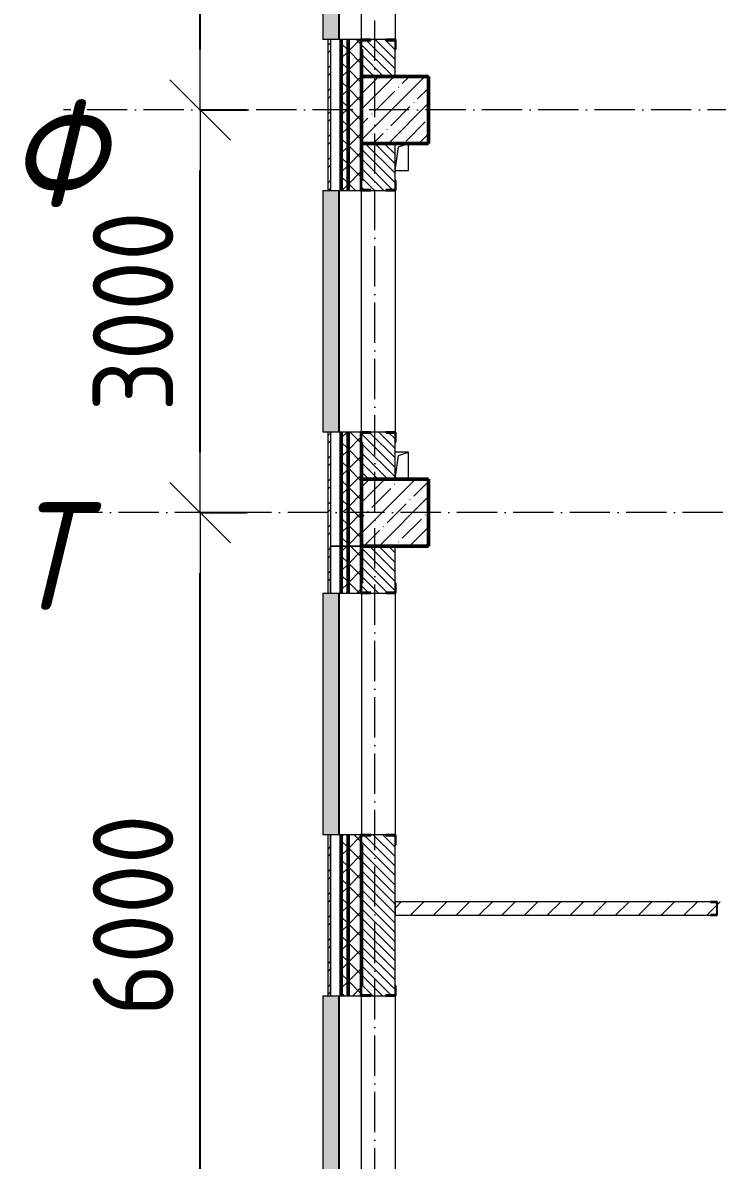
# Model space of a CAD drawing. Header units: millimetres. Extents: x 2294 to 908349, y -83289 to 219220.
# Drawn here: x 160611 to 165784, y 33681 to 42156 of the extents above; entities that cross this region are included whole.
import ezdxf

# ---------------------------------------------------------------- set-up
doc = ezdxf.new("R2010")
doc.units = ezdxf.units.MM
doc.linetypes.add('50_200_ШТРИХ_1Т_ш5_п1_п1_', pattern=[700, 500, -100, 0, -100])
for name, color, linetype, lineweight in [('A-____-____-DIMS', 7, 'Continuous', 9), ('A-GENM-____-MCUT', 7, 'Continuous', 25), ('A-GENM-____-OTLN', 7, 'Continuous', 9), ('A-GENM-____-OTLN-1', 7, 'Continuous', 25), ('A-GLAZ-____-OTLN', 7, 'Continuous', 9), ('A-WALL-____-MCUT-2', 7, 'Continuous', 50), ('A-WALL-____-MCUT-3', 7, 'Continuous', 9), ('A-WALL-____-OTLN', 7, 'Continuous', 9), ('A-WALL-____-PATT-1', 7, 'Continuous', 9), ('A-WALL-FNSH-MCUT-1', 7, 'Continuous', 9), ('S-COLS-____-MCUT', 7, 'Continuous', 50), ('S-COLS-____-OTLN', 7, 'Continuous', 9), ('S-GRID-____-IDEN', 7, 'Continuous', 9), ('S-GRID-____-OTLN-1', 7, '50_200_ШТРИХ_1Т_ш5_п1_п1_', 9)]:
    doc.layers.add(name, color=color, linetype=linetype, lineweight=lineweight)
doc.layers.add('A-GLAZ-____-OTLN-1', color=7, linetype='Continuous', lineweight=9, true_color=0xc0c0c0)
doc.styles.add('ISOCPEUR_I', font='isocpeui.ttf', dxfattribs={"width": 0.9, "height": 2.5})
doc.styles.add('СПДС', font='isocpeur.ttf', dxfattribs={"width": 0.9})
doc.dimstyles.new('Размера А3', dxfattribs={"dimtxt": 800, "dimasz": 450, "dimexe": 350, "dimexo": 100, "dimgap": 200, "dimtad": 1, "dimdec": 0, "dimrnd": 10, "dimzin": 0, "dimdsep": 46, "dimtxsty": 'СПДС', "dimblk": 'ARROWHEAD_6', "dimcen": 1, "dimclrd": 5, "dimclre": 5, "dimclrt": 5, "dimazin": 0, "dimtfac": 1, "dimtdec": 0, "dimtmove": 2, "dimatfit": 3, "dimfxl": 1, "dimtolj": 1, "dimtzin": 0, "dimarcsym": 0})
pattern_1 = [(135, (165583.507, 6025.276), (-35.35534, -35.35534), [])]
pattern_2 = [(45, (165583.51, 6025.28), (-70.71068, 70.71068), []), (135, (165583.51, 6025.28), (-70.71068, -70.71068), [])]
pattern_3 = [(45, (165583.51, 6025.28), (-85.5366, 85.5366), []), (45, (165640.53, 6025.28), (-85.5366, 85.5366), [])]

# ---------------------------------------------------------------- blocks, each defined once
blk = doc.blocks.new('ARROWHEAD_6')
at = {"color": 0, "linetype": 'Continuous'}
for p, q in [((-0.5, -0.5), (0.5, 0.5)), ((0, 0), (-1, 0))]:
    blk.add_line(p, q, dxfattribs=at)
blk = doc.blocks.new('*D2758')
at = {"layer": 'A-____-____-DIMS', "color": 0, "lineweight": -2, "transparency": 16777216}
for p, q in [((161926, 38506.3), (162282.1, 38506.3)), ((161932.1, 32956.3), (161932.1, 38056.3)), ((161926, 32506.3), (162282.1, 32506.3))]:
    blk.add_line(p, q, dxfattribs=at)
at = {"layer": 'Defpoints', "color": 0, "transparency": 16777216}
for p in [(161826, 38506.3), (161932.1, 38506.3), (161826, 32506.3)]:
    blk.add_point(p, dxfattribs=at)
at = {"layer": 'A-____-____-DIMS', "color": 0, "lineweight": -2, "transparency": 16777216, "xscale": 450, "yscale": 450, "zscale": 450}
for p, rotation in [((161932.1, 38506.3), 90), ((161932.1, 32506.3), 270)]:
    blk.add_blockref('ARROWHEAD_6', p, dxfattribs=dict(at, rotation=rotation))
at = {"layer": 'A-____-____-DIMS', "color": 0, "transparency": 16777216, "insert": (161432.1, 35506.3), "char_height": 600, "attachment_point": 5, "rotation": 90, "style": 'СПДС'}
blk.add_mtext('\\A1;6000', dxfattribs=at)
blk = doc.blocks.new('*D2759')
at = {"layer": 'A-____-____-DIMS', "color": 0, "lineweight": -2, "transparency": 16777216}
for p, q in [((161926, 41506.3), (162282.1, 41506.3)), ((161932.1, 38956.3), (161932.1, 41056.3)), ((161926, 38506.3), (162282.1, 38506.3))]:
    blk.add_line(p, q, dxfattribs=at)
at = {"layer": 'Defpoints', "color": 0, "transparency": 16777216}
for p in [(161826, 41506.3), (161932.1, 41506.3), (161826, 38506.3)]:
    blk.add_point(p, dxfattribs=at)
at = {"layer": 'A-____-____-DIMS', "color": 0, "lineweight": -2, "transparency": 16777216, "xscale": 450, "yscale": 450, "zscale": 450}
for p, rotation in [((161932.1, 41506.3), 90), ((161932.1, 38506.3), 270)]:
    blk.add_blockref('ARROWHEAD_6', p, dxfattribs=dict(at, rotation=rotation))
at = {"layer": 'A-____-____-DIMS', "color": 0, "transparency": 16777216, "insert": (161432.1, 40006.3), "char_height": 600, "attachment_point": 5, "rotation": 90, "style": 'СПДС'}
blk.add_mtext('\\A1;3000', dxfattribs=at)
blk = doc.blocks.new('*D2760')
at = {"layer": 'A-____-____-DIMS', "color": 0, "lineweight": -2, "transparency": 16777216}
for p, q in [((161926, 44506.3), (162282.1, 44506.3)), ((161932.1, 41956.3), (161932.1, 44056.3)), ((161926, 41506.3), (162282.1, 41506.3))]:
    blk.add_line(p, q, dxfattribs=at)
at = {"layer": 'Defpoints', "color": 0, "transparency": 16777216}
for p in [(161826, 44506.3), (161932.1, 44506.3), (161826, 41506.3)]:
    blk.add_point(p, dxfattribs=at)
at = {"layer": 'A-____-____-DIMS', "color": 0, "lineweight": -2, "transparency": 16777216, "xscale": 450, "yscale": 450, "zscale": 450}
for p, rotation in [((161932.1, 44506.3), 90), ((161932.1, 41506.3), 270)]:
    blk.add_blockref('ARROWHEAD_6', p, dxfattribs=dict(at, rotation=rotation))
at = {"layer": 'A-____-____-DIMS', "color": 0, "transparency": 16777216, "insert": (161432.1, 43006.3), "char_height": 600, "attachment_point": 5, "rotation": 90, "style": 'СПДС'}
blk.add_mtext('\\A1;3000', dxfattribs=at)
blk = doc.blocks.new('BSC_Колонна _Прямоугольная - 500х500-V41-АР1_План отверстий 3 этажа в осях 1-64_А-ГГ')
at = {"layer": 'S-COLS-____-OTLN'}
h = blk.add_hatch(dxfattribs=at)
h.set_pattern_fill('FP_78', color=256, style=0, pattern_type=2)
h.set_pattern_definition([(45, (2200, -32481.04), (-114.04925, 114.04925), []), (45, (2314.05, -32481.04), (-114.04925, 114.04925), [201.613, -40.323, 3.353, -36.97])])
h.paths.add_polyline_path([(-250, -250), (250, -250), (250, 250), (-250, 250), (-250, 74.1)], flags=0)
at = {"layer": 'S-COLS-____-MCUT'}
for p, q in [((250, 250), (-250, 250)), ((-250, 250), (-250, -250)), ((250, -250), (250, 250)), ((-250, -250), (250, -250))]:
    blk.add_line(p, q, dxfattribs=at)
blk = doc.blocks.new('BSC_Колонна _Прямоугольная - 500х500-V53-АР1_План отверстий 3 этажа в осях 1-64_А-ГГ')
at = {"layer": 'S-COLS-____-OTLN'}
h = blk.add_hatch(dxfattribs=at)
h.set_pattern_fill('FP_90', color=256, style=0, pattern_type=2)
h.set_pattern_definition([(45, (2200, -35481.04), (-114.04925, 114.04925), []), (45, (2314.05, -35481.04), (-114.04925, 114.04925), [201.613, -40.323, 3.353, -36.97])])
h.paths.add_polyline_path([(-250, -250), (250, -250), (250, 250), (-250, 250)], flags=0)
at = {"layer": 'S-COLS-____-MCUT'}
for p, q in [((250, 250), (-250, 250)), ((-250, 250), (-250, -250)), ((250, -250), (250, 250)), ((-250, -250), (250, -250))]:
    blk.add_line(p, q, dxfattribs=at)
blk = doc.blocks.new('Фахверк_СКБ_Уголок - 250_2700-27497298-АР1_План отверстий 3 этажа в осях 1-64_А-ГГ')
at = {"layer": 'A-GENM-____-MCUT'}
for p, q in [((200, 181), (125, 181)), ((125, 181), (125, 106)), ((131, 106), (131, 175)), ((131, 175), (200, 175)), ((200, 175), (200, 181)), ((125, 106), (131, 106)), ((131, -6), (125, -6)), ((125, -6), (125, -81)), ((125, -81), (200, -81)), ((131, -75), (131, -6)), ((200, -75), (131, -75)), ((200, -81), (200, -75))]:
    blk.add_line(p, q, dxfattribs=at)
blk = doc.blocks.new('154_Фахверк_СКБ_Швеллер - Тип_100_3960-28318856-АР1_План отверстий 3 этажа в осях 1-64_А-ГГ')
at = {"layer": 'A-GENM-____-MCUT'}
for p, q in [((175, 50), (125, 50)), ((125, 50), (125, -50)), ((128, 47), (175, 47)), ((128, -47), (128, 47)), ((175, 47), (175, 50)), ((125, -50), (175, -50)), ((175, -47), (128, -47)), ((175, -50), (175, -47))]:
    blk.add_line(p, q, dxfattribs=at)
blk = doc.blocks.new('AR_Отверстие прямоугольное _в плите_ - AR_Отверстие прямоугольное _в плите_-V174-АР1_План отверстий 3 этажа в осях 1-64_А-ГГ')
at = {"layer": 'A-GENM-____-OTLN'}
for p, q in [((-25, 75), (50, 100)), ((50, -100), (50, 100)), ((-50, -100), (-25, 75)), ((-50, -100), (50, -100))]:
    blk.add_line(p, q, dxfattribs=at)
blk = doc.blocks.new('AR_Отверстие прямоугольное _в плите_ - AR_Отверстие прямоугольное _в плите_-V175-АР1_План отверстий 3 этажа в осях 1-64_А-ГГ')
at = {"layer": 'A-GENM-____-OTLN'}
for p, q in [((50, 100), (-50, 100)), ((-25, 75), (50, 100)), ((50, -100), (50, 100)), ((-50, -100), (-25, 75))]:
    blk.add_line(p, q, dxfattribs=at)
blk = doc.blocks.new('Отлив_СКБ - Отлив витража_120_НВФ-V216-АР1_План отверстий 3 этажа в осях 1-64_А-ГГ')
at = {"layer": 'A-GLAZ-____-OTLN-1'}
for points in [[(0, 2), (1800, 2), (1800, 120), (0, 120), (0, 63)], [(0, 0), (1800, 0), (1800, 2), (0, 2)]]:
    blk.add_hatch(color=256, dxfattribs=at).paths.add_polyline_path(points, flags=0)
at = {"layer": 'A-GLAZ-____-OTLN'}
for p, q in [((0, 83), (0, 120)), ((1800, 120), (0, 120)), ((1800, 120), (1800, 83)), ((0, 2), (1800, 2)), ((1800, 0), (0, 0))]:
    blk.add_line(p, q, dxfattribs=at)
blk = doc.blocks.new('Отлив_СКБ - Отлив витража_120_НВФ-31886035-АР1_План отверстий 3 этажа в осях 1-64_А-ГГ')
at = {"layer": 'A-GLAZ-____-OTLN-1'}
for points in [[(0, 120), (0, 2), (4800, 2), (4800, 120), (0, 120)], [(0, 0), (4800, 0), (4800, 2), (0, 2)]]:
    blk.add_hatch(color=256, dxfattribs=at).paths.add_polyline_path(points, flags=0)
at = {"layer": 'A-GLAZ-____-OTLN'}
for p, q in [((0, 83), (0, 120)), ((4800, 120), (0, 120)), ((4800, 120), (4800, 83)), ((0, 2), (4800, 2)), ((4800, 0), (0, 0))]:
    blk.add_line(p, q, dxfattribs=at)
blk = doc.blocks.new('3floor')
at = {"layer": 'A-WALL-____-PATT-1'}
h = blk.add_hatch(dxfattribs=at)
h.set_pattern_fill('FP_3', color=256, style=0, pattern_type=2)
h.set_pattern_definition(pattern_3)
h.paths.add_polyline_path([(162903.5, 38086.3), (162903.5, 39106.3), (162883.5, 39106.3), (162883.5, 38086.3)], flags=0)
h.paths.add_polyline_path([(162883.5, 40906.3), (162903.5, 40906.3), (162903.5, 42031.3), (162883.5, 42031.3), (162883.5, 41160.5)], flags=0)
h.paths.add_polyline_path([(162903.5, 43831.3), (162903.5, 44956.3), (162883.5, 44956.3), (162883.5, 43831.3)], flags=0)
h.paths.add_polyline_path([(162903.5, 46756.3), (162903.5, 47956.3), (162883.5, 47956.3), (162883.5, 46756.3)], flags=0)
h.paths.add_polyline_path([(162903.5, 49756.3), (162903.5, 50956.3), (162883.5, 50956.3), (162883.5, 49756.3)], flags=0)
h.paths.add_polyline_path([(162903.5, 52756.3), (162903.5, 54006.3), (162883.5, 54006.3), (162883.5, 52756.3)], flags=0)
h = blk.add_hatch(dxfattribs=at)
h.set_pattern_fill('FP_1', color=256, style=0, pattern_type=2)
h.set_pattern_definition(pattern_2)
h.paths.add_polyline_path([(163033.5, 38256.3), (163033.5, 39106.3), (162983.5, 39106.3), (162983.5, 38256.3)], flags=0)
h.paths.add_polyline_path([(162983.5, 40906.3), (163033.5, 40906.3), (163033.5, 42031.3), (162983.5, 42031.3), (162983.5, 41160.5)], flags=0)
h.paths.add_polyline_path([(163033.5, 43831.3), (163033.5, 44956.3), (162983.5, 44956.3), (162983.5, 43831.3)], flags=0)
h.paths.add_polyline_path([(162983.5, 46756.3), (163033.5, 46756.3), (163033.5, 47956.3), (162983.5, 47956.3)], flags=0)
h.paths.add_polyline_path([(163033.5, 49756.3), (163033.5, 50956.3), (162983.5, 50956.3), (162983.5, 49756.3)], flags=0)
h.paths.add_polyline_path([(163033.5, 52756.3), (163033.5, 53906.3), (162983.5, 53906.3), (162983.5, 52756.3)], flags=0)
h = blk.add_hatch(dxfattribs=at)
h.set_pattern_fill('FP_1', color=256, style=0, pattern_type=2)
h.set_pattern_definition(pattern_2)
h.paths.add_polyline_path([(163133.5, 38256.3), (163133.5, 39031.3), (163127.5, 39031.3), (163127.5, 39106.3), (163033.5, 39106.3), (163033.5, 38256.3)], flags=0)
h.paths.add_polyline_path([(163033.5, 40906.3), (163127.5, 40906.3), (163127.5, 40981.3), (163133.5, 40981.3), (163133.5, 41956.3), (163127.5, 41956.3), (163127.5, 42031.3), (163033.5, 42031.3), (163033.5, 41160.5)], flags=0)
h.paths.add_polyline_path([(163033.5, 43831.3), (163127.5, 43831.3), (163127.5, 43906.3), (163133.5, 43906.3), (163133.5, 44881.3), (163127.5, 44881.3), (163127.5, 44956.3), (163033.5, 44956.3), (163033.5, 43837.3)], flags=0)
h.paths.add_polyline_path([(163033.5, 46756.3), (163127.5, 46756.3), (163127.5, 46831.3), (163133.5, 46831.3), (163133.5, 47881.3), (163127.5, 47881.3), (163127.5, 47956.3), (163033.5, 47956.3), (163033.5, 46762.3)], flags=0)
h.paths.add_polyline_path([(163033.5, 49756.3), (163133.5, 49756.3), (163133.5, 50881.3), (163127.5, 50881.3), (163127.5, 50956.3), (163033.5, 50956.3), (163033.5, 49760.8)], flags=0)
h.paths.add_polyline_path([(163033.5, 52756.3), (163127.5, 52756.3), (163127.5, 52831.3), (163133.5, 52831.3), (163133.5, 53856.3), (163033.5, 53856.3), (163033.5, 53201)], flags=0)
h = blk.add_hatch(dxfattribs=at)
h.set_pattern_fill('FP_6', color=256, style=0, pattern_type=2)
h.set_pattern_definition(pattern_1)
h.paths.add_polyline_path([(163133.8, 41756.3), (163383.5, 41756.3), (163383.5, 42025.3), (163314.5, 42025.3), (163314.5, 42031.3), (163202.5, 42031.3), (163202.5, 42025.3), (163133.5, 42025.3), (163133.5, 41756.3)], flags=0)
h.paths.add_polyline_path([(163314.5, 43831.3), (163314.5, 43837.3), (163383.5, 43837.3), (163383.5, 44256), (163133.5, 44256), (163133.5, 43837.3), (163202.5, 43837.3), (163202.5, 43831.3)], flags=0)
h = blk.add_hatch(dxfattribs=at)
h.set_pattern_fill('FP_6', color=256, style=0, pattern_type=2)
h.set_pattern_definition(pattern_1)
h.paths.add_polyline_path([(163133.5, 38756.3), (163383.5, 38756.3), (163383.5, 39100.3), (163314.5, 39100.3), (163314.5, 39106.3), (163202.5, 39106.3), (163202.5, 39100.3), (163133.5, 39100.3), (163133.5, 38850.3)], flags=0)
h.paths.add_polyline_path([(163314.5, 40906.3), (163314.5, 40912.3), (163383.5, 40912.3), (163383.5, 41256.3), (163133.5, 41256.3), (163133.5, 40912.3), (163202.5, 40912.3), (163202.5, 40906.3)], flags=0)
h = blk.add_hatch(dxfattribs=at)
h.set_pattern_fill('FP_1', color=256, style=0, pattern_type=2)
h.set_pattern_definition(pattern_2)
h.paths.add_polyline_path([(163033.5, 34906.3), (163033.5, 36106.3), (162983.5, 36106.3), (162983.5, 34906.3)], flags=0)
h.paths.add_polyline_path([(162983.5, 37906.3), (163033.5, 37906.3), (163033.5, 38256.3), (162983.5, 38256.3)], flags=0)
h = blk.add_hatch(dxfattribs=at)
h.set_pattern_fill('FP_1', color=256, style=0, pattern_type=2)
h.set_pattern_definition(pattern_2)
h.paths.add_polyline_path([(163033.5, 34906.3), (163127.5, 34906.3), (163127.5, 34981.3), (163133.5, 34981.3), (163133.5, 36031.3), (163127.5, 36031.3), (163127.5, 36106.3), (163033.5, 36106.3), (163033.5, 34912.3)], flags=0)
h.paths.add_polyline_path([(163033.5, 37906.3), (163127.5, 37906.3), (163127.5, 37981.3), (163133.5, 37981.3), (163133.5, 38256.3), (163033.5, 38256.3), (163033.5, 37912.3)], flags=0)
h = blk.add_hatch(dxfattribs=at)
h.set_pattern_fill('FP_6', color=256, style=0, pattern_type=2)
h.set_pattern_definition(pattern_1)
h.paths.add_polyline_path([(163314.5, 29756.3), (163383.5, 29756.3), (163383.5, 30100.3), (163314.5, 30100.3), (163314.5, 30106.3), (163202.5, 30106.3), (163202.5, 30100.3), (163133.5, 30100.3), (163133.5, 29756.3), (163202.5, 29756.3)], flags=0)
h.paths.add_polyline_path([(163314.5, 34906.3), (163314.5, 34912.3), (163383.5, 34912.3), (163383.5, 36100.3), (163314.5, 36100.3), (163314.5, 36106.3), (163202.5, 36106.3), (163202.5, 36100.3), (163133.5, 36100.3), (163133.5, 34912.3), (163202.5, 34912.3), (163202.5, 34906.3)], flags=0)
h.paths.add_polyline_path([(163314.5, 37906.3), (163314.5, 37912.3), (163383.5, 37912.3), (163383.5, 38256.3), (163133.5, 38256.3), (163133.5, 37912.3), (163202.5, 37912.3), (163202.5, 37906.3)], flags=0)
h = blk.add_hatch(dxfattribs=at)
h.set_pattern_fill('FP_3', color=256, style=0, pattern_type=2)
h.set_pattern_definition(pattern_3)
h.paths.add_polyline_path([(162883.5, 34906.3), (162903.5, 34906.3), (162903.5, 36106.3), (162883.5, 36106.3)], flags=0)
h.paths.add_polyline_path([(162903.5, 37906.3), (162903.5, 38086.3), (162883.5, 38086.3), (162883.5, 37906.3)], flags=0)
h = blk.add_hatch(dxfattribs=at)
h.set_pattern_fill('FP_4', color=256, style=0, pattern_type=2)
h.set_pattern_definition([(45, (165583.51, 6025.28), (-84.8528, 84.8528), [])])
h.paths.add_polyline_path([(170433.5, 35506.3), (170433.5, 35606.3), (170279.5, 35606.3), (170279.5, 35598.7), (170238, 35598.7), (170238, 35513.9), (170279.5, 35513.9), (170279.5, 35506.3), (170292.7, 35506.3)], flags=0)
h.paths.add_polyline_path([(169037.5, 35506.3), (169037.5, 35513.9), (169079, 35513.9), (169079, 35598.7), (169037.5, 35598.7), (169037.5, 35606.3), (168783.5, 35606.3), (168783.5, 35506.3), (168883.5, 35506.3)], flags=0)
h.paths.add_polyline_path([(168283.5, 35506.3), (168283.5, 35606.3), (165783.5, 35606.3), (165783.5, 35506.3), (168183.5, 35506.3)], flags=0)
h.paths.add_polyline_path([(165733.5, 35506.3), (165733.5, 35509.3), (165780.5, 35509.3), (165780.5, 35603.3), (165733.5, 35603.3), (165733.5, 35606.3), (163383.5, 35606.3), (163383.5, 35506.3), (165569.8, 35506.3)], flags=0)
at = {"layer": 'A-WALL-____-MCUT-2'}
for p, q in [((162983.5, 40906.3), (162983.5, 42031.3)), ((163033.5, 40906.3), (163033.5, 42031.3)), ((163133.5, 41956.3), (163133.5, 41756.3)), ((163133.5, 41256.3), (163133.5, 40981.3)), ((162983.5, 38256.3), (162983.5, 39106.3)), ((163033.5, 38256.3), (163033.5, 39106.3)), ((163133.5, 39031.3), (163133.5, 38756.3)), ((162983.5, 37906.3), (162983.5, 38256.3)), ((163033.5, 37906.3), (163033.5, 38256.3)), ((163133.5, 38256.3), (163133.5, 37981.3)), ((163133.5, 37981.3), (163133.5, 38256.3)), ((162983.5, 34906.3), (162983.5, 36106.3)), ((163033.5, 34906.3), (163033.5, 36106.3)), ((163133.5, 36031.3), (163133.5, 34981.3))]:
    blk.add_line(p, q, dxfattribs=at)
at = {"layer": 'A-WALL-____-MCUT-3'}
for p, q in [((163127.5, 42031.3), (162903.5, 42031.3)), ((162903.5, 42031.3), (162903.5, 40906.3)), ((163314.5, 42031.3), (163202.5, 42031.3)), ((163383.5, 41756.3), (163383.5, 41956.3)), ((163383.5, 40981.3), (163383.5, 41256.3)), ((162903.5, 40906.3), (163127.5, 40906.3)), ((163202.5, 40906.3), (163314.5, 40906.3)), ((163127.5, 39106.3), (162903.5, 39106.3)), ((162903.5, 39106.3), (162903.5, 38256.3)), ((163314.5, 39106.3), (163202.5, 39106.3)), ((163383.5, 38756.3), (163383.5, 39031.3)), ((162903.5, 38256.3), (163133.5, 38256.3)), ((163133.5, 38256.3), (162903.5, 38256.3)), ((162903.5, 38256.3), (162903.5, 37906.3)), ((163383.5, 37981.3), (163383.5, 38256.3)), ((162903.5, 37906.3), (162903.5, 38086.3)), ((162903.5, 37906.3), (163127.5, 37906.3)), ((163202.5, 37906.3), (163314.5, 37906.3)), ((163127.5, 36106.3), (162903.5, 36106.3)), ((162903.5, 36106.3), (162903.5, 34906.3)), ((162903.5, 34906.3), (162903.5, 36106.3)), ((163314.5, 36106.3), (163202.5, 36106.3)), ((163383.5, 34981.3), (163383.5, 36031.3)), ((162903.5, 34906.3), (163127.5, 34906.3)), ((163202.5, 34906.3), (163314.5, 34906.3))]:
    blk.add_line(p, q, dxfattribs=at)
at = {"layer": 'A-WALL-____-OTLN'}
for p, q in [((163133.5, 42031.3), (163133.5, 43831.3)), ((163383.5, 43831.3), (163383.5, 42031.3)), ((163133.5, 39106.3), (163133.5, 40906.3)), ((163383.5, 40906.3), (163383.5, 39106.3)), ((163133.5, 37906.3), (163133.5, 36106.3)), ((163383.5, 37906.3), (163383.5, 36106.3)), ((163133.5, 32756.3), (163133.5, 34906.3)), ((163383.5, 34906.3), (163383.5, 32756.3))]:
    blk.add_line(p, q, dxfattribs=at)
at = {"layer": 'A-WALL-FNSH-MCUT-1'}
for p, q in [((162883.5, 42031.3), (162883.5, 40906.3)), ((162903.5, 42031.3), (162883.5, 42031.3)), ((162883.5, 40906.3), (162903.5, 40906.3)), ((162883.5, 39106.3), (162883.5, 38086.3)), ((162903.5, 39106.3), (162883.5, 39106.3)), ((162903.5, 38086.3), (162903.5, 38256.3)), ((162883.5, 38086.3), (162883.5, 37906.3)), ((162883.5, 37906.3), (162903.5, 37906.3)), ((162883.5, 36106.3), (162883.5, 34906.3)), ((162903.5, 36106.3), (162883.5, 36106.3)), ((165733.5, 35606.3), (163383.5, 35606.3)), ((163383.5, 35606.3), (163383.5, 35506.3)), ((163383.5, 35506.3), (165733.5, 35506.3)), ((162883.5, 34906.3), (162903.5, 34906.3))]:
    blk.add_line(p, q, dxfattribs=at)
at = {"layer": 'A-GENM-____-OTLN'}
for name, p in [('AR_Отверстие прямоугольное _в плите_ - AR_Отверстие прямоугольное _в плите_-V174-АР1_План отверстий 3 этажа в осях 1-64_А-ГГ', (163433.5, 41156.3)), ('AR_Отверстие прямоугольное _в плите_ - AR_Отверстие прямоугольное _в плите_-V175-АР1_План отверстий 3 этажа в осях 1-64_А-ГГ', (163433.5, 38856.3))]:
    blk.add_blockref(name, p, dxfattribs=at)
at = {"layer": 'A-GENM-____-OTLN-1'}
for name, p, rotation in [('Фахверк_СКБ_Уголок - 250_2700-27497298-АР1_План отверстий 3 этажа в осях 1-64_А-ГГ', (163208.5, 42156.3), 269.9999999999999), ('Фахверк_СКБ_Уголок - 250_2700-27497298-АР1_План отверстий 3 этажа в осях 1-64_А-ГГ', (163308.5, 40781.3), 89.99999999999991), ('Фахверк_СКБ_Уголок - 250_2700-27497298-АР1_План отверстий 3 этажа в осях 1-64_А-ГГ', (163208.5, 39231.3), 269.9999999999999), ('Фахверк_СКБ_Уголок - 250_2700-27497298-АР1_План отверстий 3 этажа в осях 1-64_А-ГГ', (163308.5, 37781.3), 89.99999999999991), ('Фахверк_СКБ_Уголок - 250_2700-27497298-АР1_План отверстий 3 этажа в осях 1-64_А-ГГ', (163208.5, 36231.3), 269.9999999999999), ('154_Фахверк_СКБ_Швеллер - Тип_100_3960-28318856-АР1_План отверстий 3 этажа в осях 1-64_А-ГГ', (165908.5, 35556.3), 180), ('Фахверк_СКБ_Уголок - 250_2700-27497298-АР1_План отверстий 3 этажа в осях 1-64_А-ГГ', (163308.5, 34781.3), 89.99999999999991)]:
    blk.add_blockref(name, p, dxfattribs=dict(at, rotation=rotation))
at = {"layer": 'A-GLAZ-____-OTLN', "rotation": 90}
for name, p in [('Отлив_СКБ - Отлив витража_120_НВФ-V216-АР1_План отверстий 3 этажа в осях 1-64_А-ГГ', (162966.5, 42031.3)), ('Отлив_СКБ - Отлив витража_120_НВФ-V216-АР1_План отверстий 3 этажа в осях 1-64_А-ГГ', (162966.5, 39106.3)), ('Отлив_СКБ - Отлив витража_120_НВФ-V216-АР1_План отверстий 3 этажа в осях 1-64_А-ГГ', (162966.5, 36106.3)), ('Отлив_СКБ - Отлив витража_120_НВФ-31886035-АР1_План отверстий 3 этажа в осях 1-64_А-ГГ', (162966.5, 30106.3))]:
    blk.add_blockref(name, p, dxfattribs=at)
at = {"layer": 'S-COLS-____-OTLN'}
for name, p in [('BSC_Колонна _Прямоугольная - 500х500-V53-АР1_План отверстий 3 этажа в осях 1-64_А-ГГ', (163383.5, 41506.3)), ('BSC_Колонна _Прямоугольная - 500х500-V41-АР1_План отверстий 3 этажа в осях 1-64_А-ГГ', (163383.5, 38506.3))]:
    blk.add_blockref(name, p, dxfattribs=at)
blk = doc.blocks.new('3osi')
at = {"layer": 'S-GRID-____-OTLN-1', "color": 251, "ltscale": 0.6, "true_color": 0x636466}
for p, q in [((163233.5, 1542.7), (163233.5, 55906.2)), ((171892, 41506.3), (160914.7, 41506.3)), ((192291.2, 38506.3), (160914.7, 38506.3))]:
    blk.add_line(p, q, dxfattribs=at)
at = {"layer": 'S-GRID-____-IDEN', "char_height": 800, "attachment_point": 1, "style": 'ISOCPEUR_I'}
for s, insert, width in [('\\fISOCPEUR|b0|i1|c204|p34|;\\W.9;Ф', (160498.1, 41582.4), 281.392), ('\\fISOCPEUR|b0|i1|c204|p34|;\\W.9;Т', (160521.9, 38582.4), 223.671)]:
    blk.add_mtext(s, dxfattribs=dict(at, insert=insert, width=width))
at = {"layer": 'A-____-____-DIMS'}
for base, p1, p2, picture, middle in [((161932.1, 44506.3), (161826, 41506.3), (161826, 44506.3), '*D2760', (161432.1, 43006.3)), ((161932.1, 41506.3), (161826, 38506.3), (161826, 41506.3), '*D2759', (161432.1, 40006.3)), ((161932.1, 38506.3), (161826, 32506.3), (161826, 38506.3), '*D2758', (161432.1, 35506.3))]:
    dim = blk.add_linear_dim(base=base, p1=p1, p2=p2, angle=90, dimstyle='Размера А3', override={"dimtxt": 600, "dimclrd": 0, "dimclre": 0, "dimclrt": 0}, dxfattribs=at)
    dim.commit()
    dim.dimension.update_dxf_attribs({"geometry": picture, "text_midpoint": middle})

msp = doc.modelspace()

# ---------------------------------------------------------------- block references
for name in ['3osi', '3floor']:
    msp.add_blockref(name, (0, 0))

doc.saveas('drawing.dxf')
